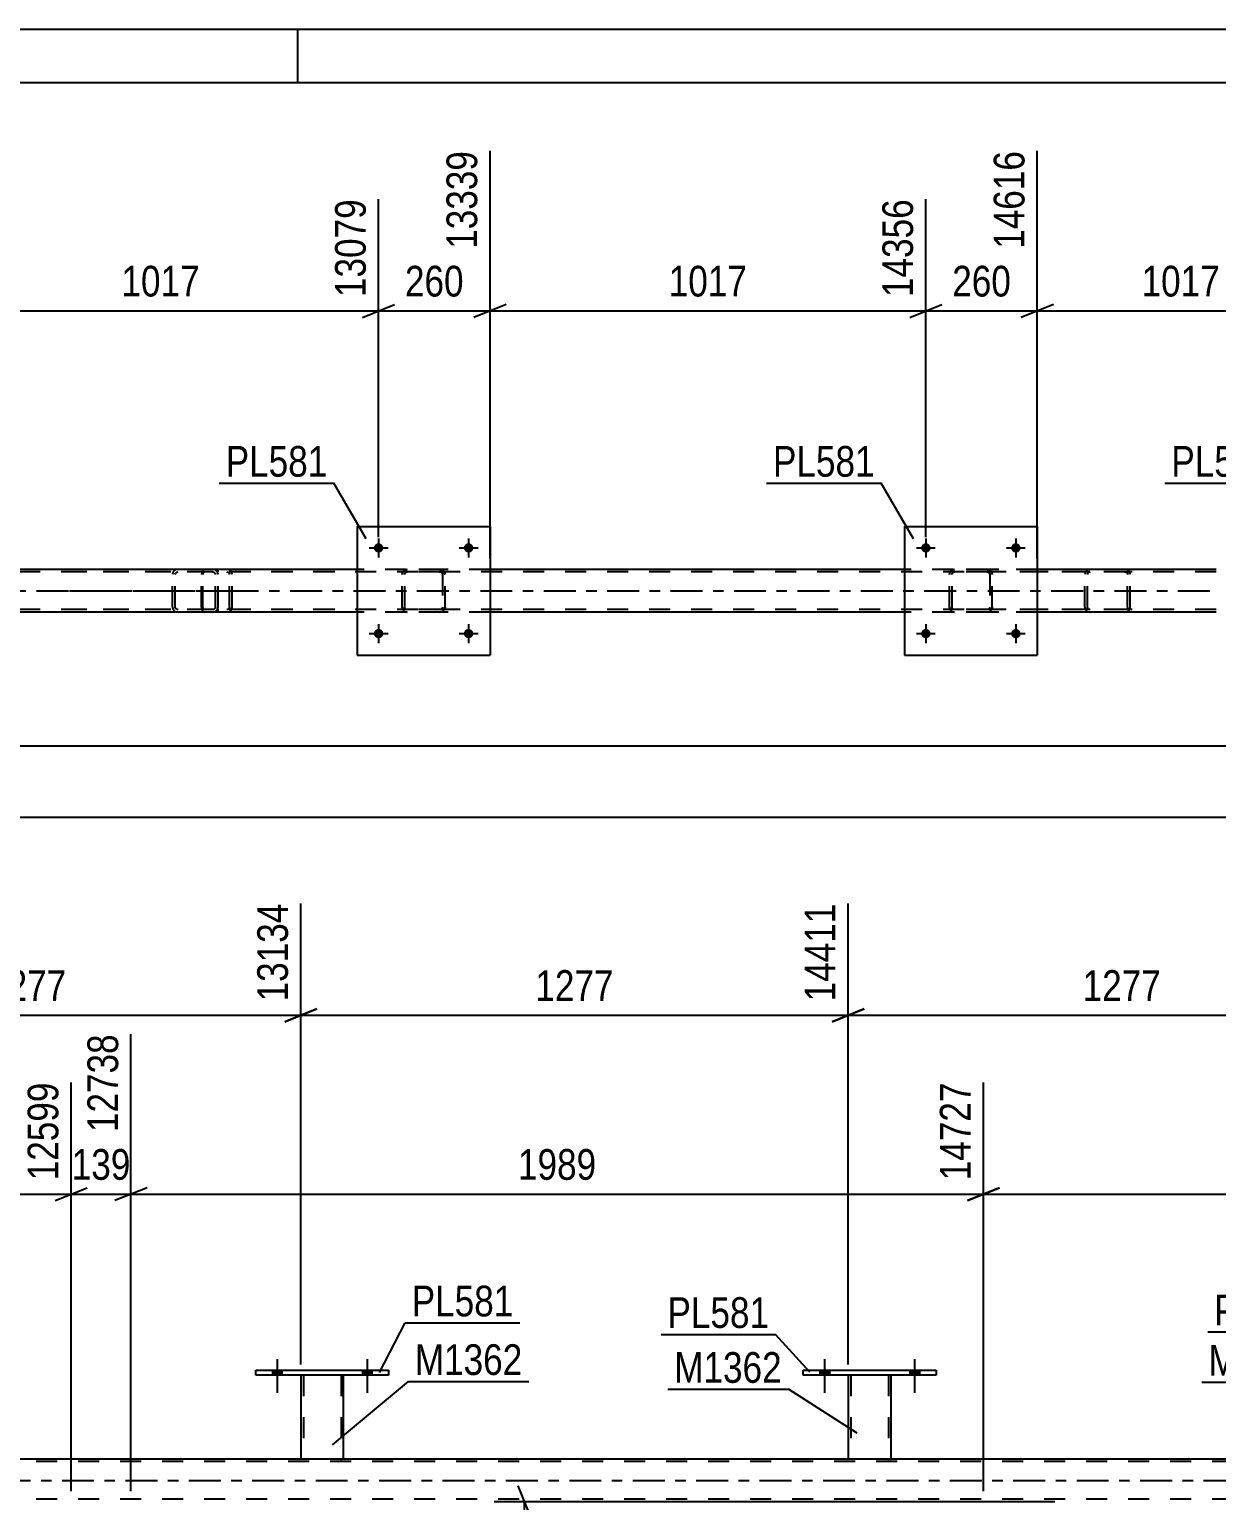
# Model space of a CAD drawing. Header units: millimetres. Extents: x 0 to 841, y 0 to 594.
# Drawn here: x 606 to 716.8, y 456.7 to 594 of the extents above; entities that cross this region are included whole.
import ezdxf

# ---------------------------------------------------------------- set-up
doc = ezdxf.new("R2010")
doc.units = ezdxf.units.MM
doc.linetypes.add('DXK_LINE_DOT2', pattern=[3.9198, 1.9599, -1.9599])
doc.linetypes.add('DXK_LINE_DOT3', pattern=[5.9187, 2.979, -0.9799, 0.9799, -0.9799])
doc.styles.add('Arial Narrow', font='ARIALN.TTF', dxfattribs={"height": 0.2})

# ---------------------------------------------------------------- blocks, each defined once
blk = doc.blocks.new('Unknown-318894806-1133')
at = {"color": 5, "linetype": 'Continuous'}
for p, q in [((841, 594), (0, 594)), ((631, 589), (631, 594)), ((836, 589), (5, 589))]:
    blk.add_line(p, q, dxfattribs=at)
blk = doc.blocks.new('Part-318894806-4813 - 4784')
at = {"color": 7, "linetype": 'DXK_LINE_DOT2'}
for p, q in [((708.19, 543.6), (693.2, 543.6)), ((708.19, 543.36), (693.2, 543.36)), ((704.48, 543.29), (704.44, 543.12)), ((704.44, 540.08), (704.44, 543.12)), ((704.48, 543.3), (704.48, 543.29)), ((704.7, 543.12), (704.72, 543.21)), ((704.7, 540.08), (704.7, 543.12)), ((704.72, 543.21), (704.77, 543.29)), ((704.95, 543.6), (704.76, 543.56)), ((704.77, 543.29), (704.86, 543.34)), ((704.86, 543.34), (704.95, 543.36)), ((708.39, 543.56), (708.19, 543.6)), ((708.19, 543.36), (708.29, 543.34)), ((708.29, 543.34), (708.37, 543.29)), ((708.37, 543.29), (708.43, 543.21)), ((708.43, 543.21), (708.45, 543.12)), ((708.45, 540.08), (708.45, 543.12)), ((708.66, 543.29), (708.66, 543.3)), ((708.7, 543.12), (708.66, 543.29)), ((708.7, 540.08), (708.7, 543.12)), ((708.19, 539.84), (693.2, 539.84)), ((704.44, 540.08), (704.48, 539.9)), ((704.72, 539.99), (704.7, 540.08)), ((704.77, 539.91), (704.72, 539.99)), ((704.86, 539.86), (704.77, 539.91)), ((704.95, 539.84), (704.86, 539.86)), ((708.29, 539.86), (708.19, 539.84)), ((708.37, 539.91), (708.29, 539.86)), ((708.43, 539.99), (708.37, 539.91)), ((708.45, 540.08), (708.43, 539.99)), ((708.66, 539.9), (708.7, 540.08)), ((708.19, 539.6), (693.2, 539.6)), ((704.76, 539.64), (704.95, 539.6)), ((708.19, 539.6), (708.39, 539.64))]:
    blk.add_line(p, q, dxfattribs=at)
for centre, start, end in [((704.94, 543.1), 110.7583, 155.68), ((708.21, 543.1), 24.32, 69.2417), ((704.94, 540.1), 204.32, 249.2417), ((708.21, 540.1), 290.7583, 335.68)]:
    blk.add_arc(centre, 0.496, start, end, dxfattribs=at)
blk = doc.blocks.new('Part-318894806-4793 - 4784')
at = {"color": 7, "linetype": 'DXK_LINE_DOT2'}
for p, q in [((622.04, 543.3), (622.02, 543.12)), ((622.02, 540.08), (622.02, 543.12)), ((622.1, 543.46), (622.04, 543.3)), ((622.19, 543.56), (622.1, 543.46)), ((622.15, 543.12), (622.16, 543.21)), ((622.15, 540.08), (622.15, 543.12)), ((622.16, 543.21), (622.19, 543.29)), ((622.29, 543.6), (622.19, 543.56)), ((622.19, 543.29), (622.24, 543.34)), ((622.24, 543.34), (622.29, 543.36)), ((634.45, 543.6), (622.29, 543.6)), ((634.45, 543.36), (622.29, 543.36)), ((623.57, 543.36), (623.57, 543.6)), ((624.57, 543.56), (624.38, 543.6)), ((624.38, 543.36), (624.48, 543.34)), ((624.48, 543.34), (624.56, 543.29)), ((624.56, 543.29), (624.61, 543.21)), ((624.61, 543.21), (624.63, 543.12)), ((624.63, 540.08), (624.63, 543.12)), ((624.85, 543.29), (624.85, 543.3)), ((624.88, 543.12), (624.85, 543.29)), ((624.88, 540.08), (624.88, 543.12)), ((622.02, 540.08), (622.04, 539.9)), ((622.04, 539.9), (622.1, 539.74)), ((622.1, 539.74), (622.19, 539.64)), ((622.16, 539.99), (622.15, 540.08)), ((622.19, 539.91), (622.16, 539.99)), ((622.24, 539.86), (622.19, 539.91)), ((622.29, 539.84), (622.24, 539.86)), ((634.45, 539.84), (622.29, 539.84)), ((623.57, 539.6), (623.57, 539.84)), ((624.48, 539.86), (624.38, 539.84)), ((624.56, 539.91), (624.48, 539.86)), ((624.61, 539.99), (624.56, 539.91)), ((624.63, 540.08), (624.61, 539.99)), ((624.85, 539.9), (624.88, 540.08)), ((622.19, 539.64), (622.29, 539.6)), ((634.45, 539.6), (622.29, 539.6)), ((624.38, 539.6), (624.57, 539.64))]:
    blk.add_line(p, q, dxfattribs=at)
for centre, start, end in [((624.4, 543.11), 23.8494, 68.8059), ((624.4, 540.1), 291.1941, 336.1505)]:
    blk.add_arc(centre, 0.492, start, end, dxfattribs=at)
blk = doc.blocks.new('Part-318894806-4806 - 4784')
at = {"color": 7, "linetype": 'DXK_LINE_DOT2'}
for p, q in [((623.06, 543.6), (608.07, 543.6)), ((623.06, 543.36), (608.07, 543.36)), ((619.35, 543.29), (619.31, 543.12)), ((619.31, 540.08), (619.31, 543.12)), ((619.35, 543.3), (619.35, 543.29)), ((619.56, 543.12), (619.58, 543.21)), ((619.56, 540.08), (619.56, 543.12)), ((619.58, 543.21), (619.64, 543.29)), ((619.82, 543.6), (619.62, 543.56)), ((619.64, 543.29), (619.72, 543.34)), ((619.72, 543.34), (619.82, 543.36)), ((623.25, 543.56), (623.06, 543.6)), ((623.06, 543.36), (623.15, 543.34)), ((623.15, 543.34), (623.24, 543.29)), ((623.24, 543.29), (623.29, 543.21)), ((623.29, 543.21), (623.31, 543.12)), ((623.31, 540.08), (623.31, 543.12)), ((623.53, 543.29), (623.53, 543.3)), ((623.57, 543.12), (623.53, 543.29)), ((623.57, 540.08), (623.57, 543.12)), ((623.06, 539.84), (608.07, 539.84)), ((619.31, 540.08), (619.35, 539.9)), ((619.58, 539.99), (619.56, 540.08)), ((619.64, 539.91), (619.58, 539.99)), ((619.72, 539.86), (619.64, 539.91)), ((619.82, 539.84), (619.72, 539.86)), ((623.15, 539.86), (623.06, 539.84)), ((623.24, 539.91), (623.15, 539.86)), ((623.29, 539.99), (623.24, 539.91)), ((623.31, 540.08), (623.29, 539.99)), ((623.53, 539.9), (623.57, 540.08)), ((623.06, 539.6), (608.07, 539.6)), ((619.62, 539.64), (619.82, 539.6)), ((623.06, 539.6), (623.25, 539.64))]:
    blk.add_line(p, q, dxfattribs=at)
at = {"color": 7, "linetype": 'DXK_LINE_DOT3'}
blk.add_line((609.68, 541.6), (624.86, 541.6), dxfattribs=at)
at = {"color": 7, "linetype": 'DXK_LINE_DOT2'}
for centre, start, end in [((619.8, 543.1), 110.7583, 155.68), ((623.07, 543.1), 24.32, 69.2417), ((619.8, 540.1), 204.32, 249.2417), ((623.07, 540.1), 290.7583, 335.68)]:
    blk.add_arc(centre, 0.496, start, end, dxfattribs=at)
blk = doc.blocks.new('Part-318894806-4875 - 4784')
at = {"color": 7, "linetype": 'DXK_LINE_DOT2'}
for p, q in [((691.82, 543.12), (691.86, 543.3)), ((691.86, 543.3), (691.82, 543.12)), ((691.82, 540.08), (691.82, 543.12)), ((692.06, 543.12), (692.08, 543.21)), ((692.06, 540.08), (692.06, 543.12)), ((692.08, 543.21), (692.13, 543.29)), ((692.12, 543.56), (692.3, 543.6)), ((692.3, 543.6), (692.12, 543.56)), ((692.13, 543.29), (692.21, 543.34)), ((692.21, 543.34), (692.3, 543.36)), ((695.34, 543.6), (692.3, 543.6)), ((695.34, 543.36), (692.3, 543.36)), ((695.34, 543.6), (695.52, 543.56)), ((695.52, 543.56), (695.34, 543.6)), ((695.34, 543.36), (695.43, 543.34)), ((695.43, 543.34), (695.51, 543.29)), ((695.51, 543.29), (695.56, 543.21)), ((695.56, 543.21), (695.58, 543.12)), ((695.58, 543.12), (695.58, 540.08)), ((695.78, 543.3), (695.82, 543.12)), ((695.82, 543.12), (695.78, 543.3)), ((695.82, 540.08), (695.82, 543.12)), ((691.86, 539.9), (691.82, 540.08)), ((691.82, 540.08), (691.86, 539.9)), ((692.08, 539.99), (692.06, 540.08)), ((692.13, 539.91), (692.08, 539.99)), ((692.21, 539.86), (692.13, 539.91)), ((692.3, 539.84), (692.21, 539.86)), ((695.34, 539.84), (692.3, 539.84)), ((695.43, 539.86), (695.34, 539.84)), ((695.51, 539.91), (695.43, 539.86)), ((695.56, 539.99), (695.51, 539.91)), ((695.58, 540.08), (695.56, 539.99)), ((695.82, 540.08), (695.78, 539.9)), ((695.78, 539.9), (695.82, 540.08)), ((692.3, 539.6), (692.12, 539.64)), ((692.12, 539.64), (692.3, 539.6)), ((695.34, 539.6), (692.3, 539.6)), ((695.52, 539.64), (695.34, 539.6)), ((695.34, 539.6), (695.52, 539.64))]:
    blk.add_line(p, q, dxfattribs=at)
at = {"color": 7, "linetype": 'DXK_LINE_DOT3'}
blk.add_line((693.82, 541.6), (693.82, 541.6), dxfattribs=at)
at = {"color": 7, "linetype": 'DXK_LINE_DOT2'}
for centre, start, end in [((692.3, 543.12), 112.5, 157.5), ((692.3, 543.12), 112.5, 157.5), ((695.34, 543.12), 22.5, 67.5), ((695.34, 543.12), 22.5, 67.5), ((692.3, 540.08), 202.5, 247.5), ((692.3, 540.08), 202.5, 247.5), ((695.34, 540.08), 292.5, 337.5), ((695.34, 540.08), 292.5, 337.5)]:
    blk.add_arc(centre, 0.48, start, end, dxfattribs=at)
blk = doc.blocks.new('Part-318894806-4874 - 4784')
at = {"color": 2, "linetype": 'Continuous'}
for p, q in [((636.54, 547.6), (636.54, 535.6)), ((636.54, 547.6), (648.94, 547.6)), ((648.94, 547.6), (648.94, 535.6)), ((636.54, 535.6), (648.94, 535.6))]:
    blk.add_line(p, q, dxfattribs=at)
blk = doc.blocks.new('Part-318894806-4869 - 4784')
at = {"color": 7, "linetype": 'DXK_LINE_DOT2'}
for p, q in [((640.74, 543.12), (640.78, 543.3)), ((640.78, 543.3), (640.74, 543.12)), ((640.74, 540.08), (640.74, 543.12)), ((640.98, 543.12), (641, 543.21)), ((640.98, 540.08), (640.98, 543.12)), ((641, 543.21), (641.05, 543.29)), ((641.04, 543.56), (641.22, 543.6)), ((641.22, 543.6), (641.04, 543.56)), ((641.05, 543.29), (641.13, 543.34)), ((641.13, 543.34), (641.22, 543.36)), ((644.26, 543.6), (641.22, 543.6)), ((644.26, 543.36), (641.22, 543.36)), ((644.26, 543.6), (644.44, 543.56)), ((644.44, 543.56), (644.26, 543.6)), ((644.26, 543.36), (644.35, 543.34)), ((644.35, 543.34), (644.43, 543.29)), ((644.43, 543.29), (644.48, 543.21)), ((644.48, 543.21), (644.5, 543.12)), ((644.5, 543.12), (644.5, 540.08)), ((644.7, 543.3), (644.74, 543.12)), ((644.74, 543.12), (644.7, 543.3)), ((644.74, 540.08), (644.74, 543.12)), ((640.78, 539.9), (640.74, 540.08)), ((640.74, 540.08), (640.78, 539.9)), ((641, 539.99), (640.98, 540.08)), ((641.05, 539.91), (641, 539.99)), ((641.13, 539.86), (641.05, 539.91)), ((641.22, 539.84), (641.13, 539.86)), ((644.26, 539.84), (641.22, 539.84)), ((644.35, 539.86), (644.26, 539.84)), ((644.43, 539.91), (644.35, 539.86)), ((644.48, 539.99), (644.43, 539.91)), ((644.5, 540.08), (644.48, 539.99)), ((644.74, 540.08), (644.7, 539.9)), ((644.7, 539.9), (644.74, 540.08)), ((641.22, 539.6), (641.04, 539.64)), ((641.04, 539.64), (641.22, 539.6)), ((644.26, 539.6), (641.22, 539.6)), ((644.44, 539.64), (644.26, 539.6)), ((644.26, 539.6), (644.44, 539.64))]:
    blk.add_line(p, q, dxfattribs=at)
at = {"color": 7, "linetype": 'DXK_LINE_DOT3'}
blk.add_line((642.74, 541.6), (642.74, 541.6), dxfattribs=at)
at = {"color": 7, "linetype": 'DXK_LINE_DOT2'}
for centre, start, end in [((641.22, 543.12), 112.5, 157.5), ((641.22, 543.12), 112.5, 157.5), ((644.26, 543.12), 22.5, 67.5), ((644.26, 543.12), 22.5, 67.5), ((641.22, 540.08), 202.5, 247.5), ((641.22, 540.08), 202.5, 247.5), ((644.26, 540.08), 292.5, 337.5), ((644.26, 540.08), 292.5, 337.5)]:
    blk.add_arc(centre, 0.48, start, end, dxfattribs=at)
blk = doc.blocks.new('Part-318894806-4880 - 4784')
at = {"color": 2, "linetype": 'Continuous'}
for p, q in [((687.62, 547.6), (687.62, 535.6)), ((687.62, 547.6), (700.02, 547.6)), ((700.02, 547.6), (700.02, 535.6)), ((687.62, 535.6), (700.02, 535.6))]:
    blk.add_line(p, q, dxfattribs=at)
blk = doc.blocks.new('Bolt-318894806-4923 - 4784')
at = {"linetype": 'Continuous'}
for points in [[(638.98, 537.6, -1), (638.1, 537.6, -1)], [(647.38, 537.6, -1), (646.5, 537.6, -1)]]:
    blk.add_hatch(color=1, dxfattribs=at).paths.add_polyline_path(points)
at = {"color": 1, "linetype": 'Continuous'}
for p, q in [((638.54, 538.48), (638.54, 536.72)), ((646.94, 538.48), (646.94, 536.72)), ((637.66, 537.6), (639.42, 537.6)), ((646.06, 537.6), (647.82, 537.6))]:
    blk.add_line(p, q, dxfattribs=at)
blk = doc.blocks.new('Bolt-318894806-4924 - 4784')
at = {"linetype": 'Continuous'}
for points in [[(638.98, 545.6, -1), (638.1, 545.6, -1)], [(647.38, 545.6, -1), (646.5, 545.6, -1)]]:
    blk.add_hatch(color=1, dxfattribs=at).paths.add_polyline_path(points)
at = {"color": 1, "linetype": 'Continuous'}
for p, q in [((637.66, 545.6), (639.42, 545.6)), ((638.54, 546.48), (638.54, 544.72)), ((646.06, 545.6), (647.82, 545.6)), ((646.94, 546.48), (646.94, 544.72))]:
    blk.add_line(p, q, dxfattribs=at)
blk = doc.blocks.new('Bolt-318894806-4925 - 4784')
at = {"linetype": 'Continuous'}
for points in [[(690.06, 537.6, -1), (689.18, 537.6, -1)], [(698.46, 537.6, -1), (697.58, 537.6, -1)]]:
    blk.add_hatch(color=1, dxfattribs=at).paths.add_polyline_path(points)
at = {"color": 1, "linetype": 'Continuous'}
for p, q in [((689.62, 538.48), (689.62, 536.72)), ((698.02, 538.48), (698.02, 536.72)), ((688.74, 537.6), (690.5, 537.6)), ((697.14, 537.6), (698.9, 537.6))]:
    blk.add_line(p, q, dxfattribs=at)
blk = doc.blocks.new('Bolt-318894806-4926 - 4784')
at = {"linetype": 'Continuous'}
for points in [[(690.06, 545.6, -1), (689.18, 545.6, -1)], [(698.46, 545.6, -1), (697.58, 545.6, -1)]]:
    blk.add_hatch(color=1, dxfattribs=at).paths.add_polyline_path(points)
at = {"color": 1, "linetype": 'Continuous'}
for p, q in [((688.74, 545.6), (690.5, 545.6)), ((689.62, 546.48), (689.62, 544.72)), ((697.14, 545.6), (698.9, 545.6)), ((698.02, 546.48), (698.02, 544.72))]:
    blk.add_line(p, q, dxfattribs=at)
blk = doc.blocks.new('Part-318894806-4962 - 4784')
at = {"color": 7, "linetype": 'DXK_LINE_DOT2'}
for p, q in [((716.7, 543.36), (115.36, 543.36)), ((648.94, 543.6), (636.54, 543.6)), ((700.02, 543.6), (687.62, 543.6)), ((716.7, 539.84), (115.36, 539.84)), ((648.94, 539.6), (636.54, 539.6)), ((700.02, 539.6), (687.62, 539.6))]:
    blk.add_line(p, q, dxfattribs=at)
at = {"color": 2, "linetype": 'Continuous'}
for p, q in [((636.54, 543.6), (597.86, 543.6)), ((687.62, 543.6), (648.94, 543.6)), ((716.7, 543.6), (700.02, 543.6)), ((636.54, 539.6), (597.86, 539.6)), ((687.62, 539.6), (648.94, 539.6)), ((716.7, 539.6), (700.02, 539.6))]:
    blk.add_line(p, q, dxfattribs=at)
at = {"color": 7, "linetype": 'DXK_LINE_DOT3'}
blk.add_line((115.36, 541.6), (716.7, 541.6), dxfattribs=at)
blk = doc.blocks.new('Part-318894806-3248 - 3231')
at = {"color": 7, "linetype": 'DXK_LINE_DOT2'}
for p, q in [((635.28, 468.39), (631.28, 468.39)), ((631.28, 468.39), (631.28, 468.38)), ((631.28, 468.39), (631.28, 468.38)), ((631.52, 468.39), (631.52, 460.55)), ((635.04, 468.39), (635.04, 460.55)), ((635.28, 468.38), (635.28, 468.39)), ((635.28, 468.39), (635.28, 468.38)), ((631.28, 460.55), (631.28, 460.55)), ((631.28, 460.55), (631.29, 460.55)), ((631.29, 460.55), (631.28, 460.55)), ((634.99, 460.55), (635.03, 460.55)), ((634.99, 460.55), (635.03, 460.55)), ((635.03, 460.55), (635.04, 460.55)), ((635.03, 460.55), (635.04, 460.55)), ((635.28, 460.55), (635.25, 460.55)), ((635.28, 460.55), (635.28, 460.55)), ((635.28, 460.55), (635.28, 460.55)), ((635.28, 460.55), (635.28, 460.55))]:
    blk.add_line(p, q, dxfattribs=at)
at = {"color": 2, "linetype": 'Continuous'}
for p, q in [((631.28, 468.38), (631.28, 460.55)), ((635.28, 460.55), (635.28, 468.38)), ((635.28, 460.55), (631.29, 460.55))]:
    blk.add_line(p, q, dxfattribs=at)
blk = doc.blocks.new('Bolt-318894806-3414 - 3231')
at = {"linetype": 'Continuous'}
for points in [[(679.73, 468.38), (680.61, 468.38), (680.61, 468.86), (679.73, 468.86)], [(688.13, 468.38), (689.01, 468.38), (689.01, 468.86), (688.13, 468.86)]]:
    blk.add_hatch(color=1, dxfattribs=at).paths.add_polyline_path(points)
at = {"color": 1, "linetype": 'Continuous'}
for p, q in [((680.17, 469.86), (680.17, 466.74)), ((688.57, 469.86), (688.57, 466.74)), ((679.73, 468.86), (679.73, 468.38)), ((680.61, 468.86), (680.61, 468.38)), ((688.13, 468.86), (688.13, 468.38)), ((689.01, 468.86), (689.01, 468.38))]:
    blk.add_line(p, q, dxfattribs=at)
blk = doc.blocks.new('Bolt-318894806-3299 - 3231')
at = {"linetype": 'Continuous'}
for points in [[(628.64, 468.38), (629.52, 468.38), (629.52, 468.86), (628.64, 468.86)], [(637.04, 468.38), (637.92, 468.38), (637.92, 468.86), (637.04, 468.86)]]:
    blk.add_hatch(color=1, dxfattribs=at).paths.add_polyline_path(points)
at = {"color": 1, "linetype": 'Continuous'}
for p, q in [((629.08, 469.86), (629.08, 466.74)), ((637.48, 469.86), (637.48, 466.74)), ((628.64, 468.86), (628.64, 468.38)), ((629.52, 468.86), (629.52, 468.38)), ((637.04, 468.86), (637.04, 468.38)), ((637.92, 468.86), (637.92, 468.38))]:
    blk.add_line(p, q, dxfattribs=at)
blk = doc.blocks.new('Part-318894806-3363 - 3231')
at = {"color": 7, "linetype": 'DXK_LINE_DOT2'}
for p, q in [((686.37, 468.39), (682.37, 468.39)), ((682.37, 468.39), (682.37, 468.38)), ((682.37, 468.39), (682.37, 468.38)), ((682.61, 468.39), (682.61, 460.55)), ((686.13, 468.39), (686.13, 460.55)), ((686.37, 468.38), (686.37, 468.39)), ((686.37, 468.39), (686.37, 468.38)), ((682.37, 460.55), (682.37, 460.55)), ((682.37, 460.55), (682.37, 460.55)), ((682.37, 460.55), (682.37, 460.55)), ((686.07, 460.55), (686.11, 460.55)), ((686.07, 460.55), (686.11, 460.55)), ((686.11, 460.55), (686.13, 460.55)), ((686.11, 460.55), (686.13, 460.55)), ((686.37, 460.55), (686.33, 460.55)), ((686.36, 460.55), (686.37, 460.55)), ((686.37, 460.55), (686.37, 460.55)), ((686.37, 460.55), (686.37, 460.55))]:
    blk.add_line(p, q, dxfattribs=at)
at = {"color": 2, "linetype": 'Continuous'}
for p, q in [((682.37, 468.38), (682.37, 460.55)), ((686.37, 460.55), (686.37, 468.38)), ((686.36, 460.55), (682.37, 460.55))]:
    blk.add_line(p, q, dxfattribs=at)
blk = doc.blocks.new('Bolt-318894806-3300 - 3231')
at = {"linetype": 'Continuous'}
for points in [[(628.64, 468.38), (629.52, 468.38), (629.52, 468.86), (628.64, 468.86)], [(637.04, 468.38), (637.92, 468.38), (637.92, 468.86), (637.04, 468.86)]]:
    blk.add_hatch(color=1, dxfattribs=at).paths.add_polyline_path(points)
at = {"color": 1, "linetype": 'Continuous'}
for p, q in [((629.08, 469.86), (629.08, 466.74)), ((637.48, 469.86), (637.48, 466.74)), ((628.64, 468.86), (628.64, 468.38)), ((629.52, 468.86), (629.52, 468.38)), ((637.04, 468.86), (637.04, 468.38)), ((637.92, 468.86), (637.92, 468.38))]:
    blk.add_line(p, q, dxfattribs=at)
blk = doc.blocks.new('Bolt-318894806-3383 - 3231')
at = {"linetype": 'Continuous'}
for points in [[(679.73, 468.38), (680.61, 468.38), (680.61, 468.86), (679.73, 468.86)], [(688.13, 468.38), (689.01, 468.38), (689.01, 468.86), (688.13, 468.86)]]:
    blk.add_hatch(color=1, dxfattribs=at).paths.add_polyline_path(points)
at = {"color": 1, "linetype": 'Continuous'}
for p, q in [((680.17, 469.86), (680.17, 466.74)), ((688.57, 469.86), (688.57, 466.74)), ((679.73, 468.86), (679.73, 468.38)), ((680.61, 468.86), (680.61, 468.38)), ((688.13, 468.86), (688.13, 468.38)), ((689.01, 468.86), (689.01, 468.38))]:
    blk.add_line(p, q, dxfattribs=at)
blk = doc.blocks.new('Part-318894806-3408 - 3231')
at = {"color": 2, "linetype": 'Continuous'}
for p, q in [((678.17, 468.86), (690.57, 468.86)), ((678.17, 468.38), (678.17, 468.86)), ((690.57, 468.38), (678.17, 468.38)), ((690.57, 468.86), (690.57, 468.38))]:
    blk.add_line(p, q, dxfattribs=at)
blk = doc.blocks.new('Part-318894806-3452 - 3231')
at = {"color": 2, "linetype": 'Continuous'}
for p, q in [((627.08, 468.86), (639.48, 468.86)), ((627.08, 468.38), (627.08, 468.86)), ((639.48, 468.38), (627.08, 468.38)), ((639.48, 468.86), (639.48, 468.38))]:
    blk.add_line(p, q, dxfattribs=at)
blk = doc.blocks.new('Part-318894806-3655 - 3231')
at = {"color": 7, "linetype": 'DXK_LINE_DOT2'}
for p, q in [((749.65, 460.31), (105.91, 460.31)), ((635.29, 460.55), (631.28, 460.55)), ((686.37, 460.55), (682.37, 460.55)), ((749.65, 456.79), (105.91, 456.79))]:
    blk.add_line(p, q, dxfattribs=at)
at = {"color": 2, "linetype": 'Continuous'}
for p, q in [((631.28, 460.55), (584.2, 460.55)), ((682.37, 460.55), (635.29, 460.55)), ((733.45, 460.55), (686.37, 460.55))]:
    blk.add_line(p, q, dxfattribs=at)
at = {"color": 7, "linetype": 'DXK_LINE_DOT3'}
blk.add_line((105.91, 458.55), (749.65, 458.55), dxfattribs=at)
blk = doc.blocks.new('StraightDimension-318894806-5026 - 4784')
at = {"color": 7, "linetype": 'Continuous'}
blk.add_line((115.36, 527.13), (753.82, 527.13), dxfattribs=at)
blk = doc.blocks.new('StraightDimension-318894806-5474 - 4784')
at = {"color": 7, "linetype": 'Continuous'}
for p, q in [((597.86, 544.6), (597.86, 582.66)), ((638.54, 546.6), (638.54, 578.16)), ((599.36, 568.32), (596.36, 567.12)), ((597.86, 567.72), (638.54, 567.72)), ((637.04, 567.12), (640.04, 568.32))]:
    blk.add_line(p, q, dxfattribs=at)
at = {"color": 0}
blk.add_wipeout([(622.46, 568.47), (622.46, 572.67), (613.94, 572.67), (613.94, 568.47)], dxfattribs=at)
at = {"color": 3, "style": 'Arial Narrow'}
blk.add_text('1017', height=2.863, dxfattribs=at).set_placement((614.54, 569.07))
at = {"color": 0, "linetype": 'Continuous'}
blk.add_wipeout([(637.94, 578.76), (633.74, 578.76), (633.74, 568.42), (637.94, 568.42)], dxfattribs=at)
at = {"color": 3, "linetype": 'Continuous', "style": 'Arial Narrow'}
blk.add_text('13079', height=2.863, rotation=90.0002, dxfattribs=at).set_placement((637.34, 569.02))
blk = doc.blocks.new('StraightDimension-318894806-5494 - 4784')
at = {"color": 7, "linetype": 'Continuous'}
for p, q in [((648.94, 544.6), (648.94, 582.66)), ((638.54, 546.6), (638.54, 578.16)), ((637.04, 567.12), (640.04, 568.32)), ((638.54, 567.72), (648.94, 567.72)), ((650.44, 568.32), (647.44, 567.12))]:
    blk.add_line(p, q, dxfattribs=at)
at = {"color": 0}
blk.add_wipeout([(647.08, 568.47), (647.08, 572.67), (640.4, 572.67), (640.4, 568.47)], dxfattribs=at)
at = {"color": 3, "style": 'Arial Narrow'}
blk.add_text('260', height=2.863, dxfattribs=at).set_placement((641, 569.07))
at = {"color": 0, "linetype": 'Continuous'}
blk.add_wipeout([(648.34, 583.26), (644.14, 583.26), (644.14, 572.92), (648.34, 572.92)], dxfattribs=at)
at = {"color": 3, "linetype": 'Continuous', "style": 'Arial Narrow'}
blk.add_text('13339', height=2.863, rotation=90.0002, dxfattribs=at).set_placement((647.74, 573.52))
blk = doc.blocks.new('StraightDimension-318894806-5514 - 4784')
at = {"color": 7, "linetype": 'Continuous'}
for p, q in [((648.94, 544.6), (648.94, 582.66)), ((689.62, 546.6), (689.62, 578.16)), ((650.44, 568.32), (647.44, 567.12)), ((648.94, 567.72), (689.62, 567.72)), ((688.12, 567.12), (691.12, 568.32))]:
    blk.add_line(p, q, dxfattribs=at)
at = {"color": 0}
blk.add_wipeout([(673.54, 568.47), (673.54, 572.67), (665.02, 572.67), (665.02, 568.47)], dxfattribs=at)
at = {"color": 3, "style": 'Arial Narrow'}
blk.add_text('1017', height=2.863, dxfattribs=at).set_placement((665.62, 569.07))
at = {"color": 0, "linetype": 'Continuous'}
blk.add_wipeout([(689.02, 578.76), (684.82, 578.76), (684.82, 568.42), (689.02, 568.42)], dxfattribs=at)
at = {"color": 3, "linetype": 'Continuous', "style": 'Arial Narrow'}
blk.add_text('14356', height=2.863, rotation=90.0002, dxfattribs=at).set_placement((688.42, 569.02))
blk = doc.blocks.new('StraightDimension-318894806-5534 - 4784')
at = {"color": 7, "linetype": 'Continuous'}
for p, q in [((700.02, 544.6), (700.02, 582.66)), ((689.62, 546.6), (689.62, 578.16)), ((688.12, 567.12), (691.12, 568.32)), ((689.62, 567.72), (700.02, 567.72)), ((701.52, 568.32), (698.52, 567.12))]:
    blk.add_line(p, q, dxfattribs=at)
at = {"color": 0}
blk.add_wipeout([(698.16, 568.47), (698.16, 572.67), (691.48, 572.67), (691.48, 568.47)], dxfattribs=at)
at = {"color": 3, "style": 'Arial Narrow'}
blk.add_text('260', height=2.863, dxfattribs=at).set_placement((692.08, 569.07))
at = {"color": 0, "linetype": 'Continuous'}
blk.add_wipeout([(699.42, 583.26), (695.22, 583.26), (695.22, 572.92), (699.42, 572.92)], dxfattribs=at)
at = {"color": 3, "linetype": 'Continuous', "style": 'Arial Narrow'}
blk.add_text('14616', height=2.863, rotation=90.0002, dxfattribs=at).set_placement((698.82, 573.52))
blk = doc.blocks.new('StraightDimension-318894806-5554 - 4784')
at = {"color": 7, "linetype": 'Continuous'}
for p, q in [((700.02, 544.6), (700.02, 582.66)), ((726.8, 546.6), (726.8, 578.16)), ((701.52, 568.32), (698.52, 567.12)), ((700.02, 567.72), (726.8, 567.72)), ((725.3, 567.12), (728.3, 568.32))]:
    blk.add_line(p, q, dxfattribs=at)
at = {"color": 0}
blk.add_wipeout([(717.67, 568.47), (717.67, 572.67), (709.15, 572.67), (709.15, 568.47)], dxfattribs=at)
at = {"color": 3, "style": 'Arial Narrow'}
blk.add_text('1017', height=2.863, dxfattribs=at).set_placement((709.75, 569.07))
at = {"color": 0, "linetype": 'Continuous'}
blk.add_wipeout([(726.2, 578.76), (722, 578.76), (722, 568.42), (726.2, 568.42)], dxfattribs=at)
at = {"color": 3, "linetype": 'Continuous', "style": 'Arial Narrow'}
blk.add_text('15633', height=2.863, rotation=90.0002, dxfattribs=at).set_placement((725.6, 569.02))
blk = doc.blocks.new('StraightDimension-318894806-5602 - 4784')
at = {"color": 7, "linetype": 'Continuous'}
blk.add_line((114.72, 520.48), (754.46, 520.48), dxfattribs=at)
blk = doc.blocks.new('StraightDimension-318894806-4605 - 3231')
at = {"color": 7, "linetype": 'Continuous'}
for p, q in [((615.43, 457.55), (615.43, 500.21)), ((609.85, 457.55), (609.85, 495.71)), ((608.35, 484.67), (611.35, 485.87)), ((609.85, 485.27), (615.43, 485.27)), ((616.93, 485.87), (613.93, 484.67))]:
    blk.add_line(p, q, dxfattribs=at)
at = {"color": 0}
blk.add_wipeout([(615.98, 486.02), (615.98, 490.22), (609.3, 490.22), (609.3, 486.02)], dxfattribs=at)
at = {"color": 3, "style": 'Arial Narrow'}
blk.add_text('139', height=2.863, dxfattribs=at).set_placement((609.9, 486.62))
at = {"color": 0, "linetype": 'Continuous'}
blk.add_wipeout([(614.83, 500.81), (610.63, 500.81), (610.63, 490.47), (614.83, 490.47)], dxfattribs=at)
at = {"color": 3, "linetype": 'Continuous', "style": 'Arial Narrow'}
blk.add_text('12738', height=2.863, rotation=90.0002, dxfattribs=at).set_placement((614.23, 491.07))
blk = doc.blocks.new('StraightDimension-318894806-4624 - 3231')
at = {"color": 7, "linetype": 'Continuous'}
for p, q in [((615.43, 457.55), (615.43, 500.21)), ((694.99, 457.55), (694.99, 495.71)), ((616.93, 485.87), (613.93, 484.67)), ((615.43, 485.27), (694.99, 485.27)), ((693.49, 484.67), (696.49, 485.87))]:
    blk.add_line(p, q, dxfattribs=at)
at = {"color": 0}
blk.add_wipeout([(659.47, 486.02), (659.47, 490.22), (650.95, 490.22), (650.95, 486.02)], dxfattribs=at)
at = {"color": 3, "style": 'Arial Narrow'}
blk.add_text('1989', height=2.863, dxfattribs=at).set_placement((651.55, 486.62))
at = {"color": 0, "linetype": 'Continuous'}
blk.add_wipeout([(694.39, 496.31), (690.19, 496.31), (690.19, 485.97), (694.39, 485.97)], dxfattribs=at)
at = {"color": 3, "linetype": 'Continuous', "style": 'Arial Narrow'}
blk.add_text('14727', height=2.863, rotation=90.0002, dxfattribs=at).set_placement((693.79, 486.57))
blk = doc.blocks.new('StraightDimension-318894806-3860 - 3231')
at = {"color": 7, "linetype": 'Continuous'}
for p, q in [((682.37, 469.39), (682.37, 512.41)), ((733.45, 469.38), (733.45, 512.41)), ((683.87, 502.57), (680.87, 501.37)), ((682.37, 501.97), (733.45, 501.97)), ((731.95, 501.37), (734.95, 502.57))]:
    blk.add_line(p, q, dxfattribs=at)
at = {"color": 0}
blk.add_wipeout([(712.16, 502.72), (712.16, 506.92), (703.65, 506.92), (703.65, 502.72)], dxfattribs=at)
at = {"color": 3, "style": 'Arial Narrow'}
blk.add_text('1277', height=2.863, dxfattribs=at).set_placement((704.25, 503.32))
at = {"color": 0, "linetype": 'Continuous'}
blk.add_wipeout([(732.85, 513.01), (728.65, 513.01), (728.65, 502.67), (732.85, 502.67)], dxfattribs=at)
at = {"color": 3, "linetype": 'Continuous', "style": 'Arial Narrow'}
blk.add_text('15688', height=2.863, rotation=90.0002, dxfattribs=at).set_placement((732.25, 503.27))
blk = doc.blocks.new('StraightDimension-318894806-3870 - 3231')
at = {"color": 7, "linetype": 'Continuous'}
for p, q in [((631.28, 469.39), (631.28, 512.41)), ((682.37, 469.39), (682.37, 512.41)), ((632.78, 502.57), (629.78, 501.37)), ((631.28, 501.97), (682.37, 501.97)), ((680.87, 501.37), (683.87, 502.57))]:
    blk.add_line(p, q, dxfattribs=at)
at = {"color": 0}
blk.add_wipeout([(661.08, 502.72), (661.08, 506.92), (652.57, 506.92), (652.57, 502.72)], dxfattribs=at)
at = {"color": 3, "style": 'Arial Narrow'}
blk.add_text('1277', height=2.863, dxfattribs=at).set_placement((653.17, 503.32))
at = {"color": 0, "linetype": 'Continuous'}
blk.add_wipeout([(681.77, 513.01), (677.57, 513.01), (677.57, 502.67), (681.77, 502.67)], dxfattribs=at)
at = {"color": 3, "linetype": 'Continuous', "style": 'Arial Narrow'}
blk.add_text('14411', height=2.863, rotation=90.0002, dxfattribs=at).set_placement((681.17, 503.27))
blk = doc.blocks.new('StraightDimension-318894806-3880 - 3231')
at = {"color": 7, "linetype": 'Continuous'}
for p, q in [((580.2, 469.39), (580.2, 512.41)), ((631.28, 469.39), (631.28, 512.41)), ((581.7, 502.57), (578.7, 501.37)), ((580.2, 501.97), (631.28, 501.97)), ((629.78, 501.37), (632.78, 502.57))]:
    blk.add_line(p, q, dxfattribs=at)
at = {"color": 0}
blk.add_wipeout([(610, 502.72), (610, 506.92), (601.49, 506.92), (601.49, 502.72)], dxfattribs=at)
at = {"color": 3, "style": 'Arial Narrow'}
blk.add_text('1277', height=2.863, dxfattribs=at).set_placement((602.09, 503.32))
at = {"color": 0, "linetype": 'Continuous'}
blk.add_wipeout([(630.68, 513.01), (626.48, 513.01), (626.48, 502.67), (630.68, 502.67)], dxfattribs=at)
at = {"color": 3, "linetype": 'Continuous', "style": 'Arial Narrow'}
blk.add_text('13134', height=2.863, rotation=90.0002, dxfattribs=at).set_placement((630.08, 503.27))
blk = doc.blocks.new('StraightDimension-318894806-4586 - 3231')
at = {"color": 7, "linetype": 'Continuous'}
for p, q in [((530.3, 457.55), (530.3, 500.21)), ((609.85, 457.55), (609.85, 495.71)), ((531.8, 485.87), (528.8, 484.67)), ((530.3, 485.27), (609.85, 485.27)), ((608.35, 484.67), (611.35, 485.87))]:
    blk.add_line(p, q, dxfattribs=at)
at = {"color": 0}
blk.add_wipeout([(574.33, 486.02), (574.33, 490.22), (565.82, 490.22), (565.82, 486.02)], dxfattribs=at)
at = {"color": 3, "style": 'Arial Narrow'}
blk.add_text('1989', height=2.863, dxfattribs=at).set_placement((566.42, 486.62))
at = {"color": 0, "linetype": 'Continuous'}
blk.add_wipeout([(609.25, 496.31), (605.05, 496.31), (605.05, 485.97), (609.25, 485.97)], dxfattribs=at)
at = {"color": 3, "linetype": 'Continuous', "style": 'Arial Narrow'}
blk.add_text('12599', height=2.863, rotation=90.0002, dxfattribs=at).set_placement((608.65, 486.57))
blk = doc.blocks.new('StraightDimension-318894806-4643 - 3231')
at = {"color": 7, "linetype": 'Continuous'}
for p, q in [((694.99, 457.55), (694.99, 495.71)), ((758.27, 461.55), (758.27, 495.71)), ((696.49, 485.87), (693.49, 484.67)), ((694.99, 485.27), (758.27, 485.27)), ((756.77, 484.67), (759.77, 485.87))]:
    blk.add_line(p, q, dxfattribs=at)
at = {"color": 0}
blk.add_wipeout([(730.88, 486.02), (730.88, 490.22), (722.37, 490.22), (722.37, 486.02)], dxfattribs=at)
at = {"color": 3, "style": 'Arial Narrow'}
blk.add_text('1780', height=2.863, dxfattribs=at).set_placement((722.97, 486.62))
at = {"color": 0, "linetype": 'Continuous'}
blk.add_wipeout([(757.67, 496.31), (753.47, 496.31), (753.47, 485.97), (757.67, 485.97)], dxfattribs=at)
at = {"color": 3, "linetype": 'Continuous', "style": 'Arial Narrow'}
blk.add_text('16507', height=2.863, rotation=90.0002, dxfattribs=at).set_placement((757.07, 486.57))
blk = doc.blocks.new('StraightDimension-318894806-10568 - 3231')
at = {"color": 7, "linetype": 'Continuous'}
for p, q in [((777.94, 457.05), (776.74, 460.05)), ((759.27, 458.55), (779.74, 458.55)), ((777.34, 332.55), (777.34, 458.55)), ((776.74, 334.05), (777.94, 331.05)), ((710.24, 332.55), (779.74, 332.55))]:
    blk.add_line(p, q, dxfattribs=at)
at = {"color": 0}
blk.add_wipeout([(776.59, 399.81), (772.39, 399.81), (772.39, 391.3), (776.59, 391.3)], dxfattribs=at)
at = {"color": 3, "style": 'Arial Narrow'}
blk.add_text('3150', height=2.863, rotation=90.0002, dxfattribs=at).set_placement((775.99, 391.9))
blk = doc.blocks.new('StraightDimension-318894806-10604 - 3231')
at = {"color": 7, "linetype": 'Continuous'}
for p, q in [((652.77, 455.05), (651.57, 458.05)), ((701.65, 456.55), (649.32, 456.55)), ((652.17, 334.55), (652.17, 456.55)), ((651.57, 336.05), (652.77, 333.05)), ((692.39, 334.55), (649.32, 334.55))]:
    blk.add_line(p, q, dxfattribs=at)
at = {"color": 0}
blk.add_wipeout([(651.42, 399.81), (647.22, 399.81), (647.22, 391.3), (651.42, 391.3)], dxfattribs=at)
at = {"color": 3, "style": 'Arial Narrow'}
blk.add_text('3050', height=2.863, rotation=90.0002, dxfattribs=at).set_placement((650.82, 391.9))
blk = doc.blocks.new('Mark-318894806-4870 - 4784')
at = {"color": 0}
blk.add_wipeout([(633.77, 552.25), (633.77, 555.25), (624.27, 555.25), (624.27, 552.25)], dxfattribs=at)
blk.add_wipeout([(633.77, 552.25), (633.77, 555.25), (624.27, 555.25), (624.27, 552.25)], dxfattribs=at)
at = {"color": 30, "linetype": 'Continuous'}
for p in [(623.67, 551.65), (637.37, 546.45)]:
    blk.add_line(p, (634.37, 551.65), dxfattribs=at)
at = {"color": 3, "style": 'Arial Narrow'}
blk.add_text('PL581', height=2.863, dxfattribs=at).set_placement((624.27, 552.25))
blk = doc.blocks.new('Mark-318894806-4864 - 4784')
at = {"color": 0}
blk.add_wipeout([(722.03, 552.25), (722.03, 555.25), (712.53, 555.25), (712.53, 552.25)], dxfattribs=at)
blk.add_wipeout([(722.03, 552.25), (722.03, 555.25), (712.53, 555.25), (712.53, 552.25)], dxfattribs=at)
at = {"color": 30, "linetype": 'Continuous'}
for p in [(711.93, 551.65), (725.63, 546.45)]:
    blk.add_line(p, (722.63, 551.65), dxfattribs=at)
at = {"color": 3, "style": 'Arial Narrow'}
blk.add_text('PL581', height=2.863, dxfattribs=at).set_placement((712.53, 552.25))
blk = doc.blocks.new('Mark-318894806-4876 - 4784')
at = {"color": 0}
blk.add_wipeout([(684.85, 552.25), (684.85, 555.25), (675.35, 555.25), (675.35, 552.25)], dxfattribs=at)
blk.add_wipeout([(684.85, 552.25), (684.85, 555.25), (675.35, 555.25), (675.35, 552.25)], dxfattribs=at)
at = {"color": 30, "linetype": 'Continuous'}
for p in [(674.75, 551.65), (688.45, 546.45)]:
    blk.add_line(p, (685.45, 551.65), dxfattribs=at)
at = {"color": 3, "style": 'Arial Narrow'}
blk.add_text('PL581', height=2.863, dxfattribs=at).set_placement((675.35, 552.25))
blk = doc.blocks.new('Mark-318894806-3259 - 3231')
at = {"color": 0}
blk.add_wipeout([(726.03, 473.02), (726.03, 476.02), (716.53, 476.02), (716.53, 473.02)], dxfattribs=at)
blk.add_wipeout([(726.03, 473.02), (726.03, 476.02), (716.53, 476.02), (716.53, 473.02)], dxfattribs=at)
at = {"color": 30, "linetype": 'Continuous'}
for p in [(715.93, 472.42), (730.02, 468.61)]:
    blk.add_line(p, (726.63, 472.42), dxfattribs=at)
at = {"color": 3, "style": 'Arial Narrow'}
blk.add_text('PL581', height=2.863, dxfattribs=at).set_placement((716.53, 473.02))
blk = doc.blocks.new('Mark-318894806-3244 - 3231')
at = {"color": 0}
blk.add_wipeout([(651.97, 468.4), (651.97, 471.4), (641.92, 471.4), (641.92, 468.4)], dxfattribs=at)
blk.add_wipeout([(651.97, 468.4), (651.97, 471.4), (641.92, 471.4), (641.92, 468.4)], dxfattribs=at)
at = {"color": 30, "linetype": 'Continuous'}
for p, q in [((634.25, 461.89), (641.32, 467.8)), ((641.32, 467.8), (652.57, 467.8))]:
    blk.add_line(p, q, dxfattribs=at)
at = {"color": 3, "style": 'Arial Narrow'}
blk.add_text('M1362', height=2.863, dxfattribs=at).set_placement((641.92, 468.4))
blk = doc.blocks.new('Mark-318894806-3264 - 3231')
at = {"color": 0}
blk.add_wipeout([(726.04, 468.34), (726.04, 471.34), (715.99, 471.34), (715.99, 468.34)], dxfattribs=at)
blk.add_wipeout([(726.04, 468.34), (726.04, 471.34), (715.99, 471.34), (715.99, 468.34)], dxfattribs=at)
at = {"color": 30, "linetype": 'Continuous'}
for p in [(715.39, 467.74), (734.37, 461.44)]:
    blk.add_line(p, (726.64, 467.74), dxfattribs=at)
at = {"color": 3, "style": 'Arial Narrow'}
blk.add_text('M1362', height=2.863, dxfattribs=at).set_placement((715.99, 468.34))
blk = doc.blocks.new('Mark-318894806-3359 - 3231')
at = {"color": 0}
blk.add_wipeout([(676.19, 467.67), (676.19, 470.67), (666.13, 470.67), (666.13, 467.67)], dxfattribs=at)
blk.add_wipeout([(676.19, 467.67), (676.19, 470.67), (666.13, 470.67), (666.13, 467.67)], dxfattribs=at)
at = {"color": 30, "linetype": 'Continuous'}
for p in [(665.53, 467.07), (683.22, 462.96)]:
    blk.add_line(p, (676.79, 467.07), dxfattribs=at)
at = {"color": 3, "style": 'Arial Narrow'}
blk.add_text('M1362', height=2.863, dxfattribs=at).set_placement((666.13, 467.67))
blk = doc.blocks.new('Mark-318894806-3404 - 3231')
at = {"color": 0}
blk.add_wipeout([(675, 472.79), (675, 475.79), (665.5, 475.79), (665.5, 472.79)], dxfattribs=at)
blk.add_wipeout([(675, 472.79), (675, 475.79), (665.5, 475.79), (665.5, 472.79)], dxfattribs=at)
at = {"color": 30, "linetype": 'Continuous'}
for p in [(664.9, 472.19), (678.79, 468.67)]:
    blk.add_line(p, (675.6, 472.19), dxfattribs=at)
at = {"color": 3, "style": 'Arial Narrow'}
blk.add_text('PL581', height=2.863, dxfattribs=at).set_placement((665.5, 472.79))
blk = doc.blocks.new('Mark-318894806-3448 - 3231')
at = {"color": 0}
blk.add_wipeout([(651.13, 473.87), (651.13, 476.87), (641.63, 476.87), (641.63, 473.87)], dxfattribs=at)
blk.add_wipeout([(651.13, 473.87), (651.13, 476.87), (641.63, 476.87), (641.63, 473.87)], dxfattribs=at)
at = {"color": 30, "linetype": 'Continuous'}
for p, q in [((638.62, 468.63), (641.03, 473.27)), ((641.03, 473.27), (651.73, 473.27))]:
    blk.add_line(p, q, dxfattribs=at)
at = {"color": 3, "style": 'Arial Narrow'}
blk.add_text('PL581', height=2.863, dxfattribs=at).set_placement((641.63, 473.87))

msp = doc.modelspace()

# ---------------------------------------------------------------- block references
for name in ['Unknown-318894806-1133', 'Part-318894806-4874 - 4784', 'Part-318894806-4880 - 4784', 'Part-318894806-4962 - 4784', 'Bolt-318894806-4924 - 4784', 'Bolt-318894806-4926 - 4784', 'Part-318894806-4806 - 4784', 'Part-318894806-4793 - 4784', 'Part-318894806-4869 - 4784', 'Part-318894806-4875 - 4784', 'Part-318894806-4813 - 4784', 'Bolt-318894806-4923 - 4784', 'Bolt-318894806-4925 - 4784', 'Bolt-318894806-3299 - 3231', 'Bolt-318894806-3300 - 3231', 'Bolt-318894806-3414 - 3231', 'Bolt-318894806-3383 - 3231', 'Part-318894806-3452 - 3231', 'Part-318894806-3248 - 3231', 'Part-318894806-3408 - 3231', 'Part-318894806-3363 - 3231', 'Part-318894806-3655 - 3231']:
    msp.add_blockref(name, (0, 0))

# ---------------------------------------------------------------- next in the draw order: block references
for name in ['StraightDimension-318894806-5474 - 4784', 'StraightDimension-318894806-5026 - 4784', 'StraightDimension-318894806-4605 - 3231']:
    msp.add_blockref(name, (0, 0))

# ---------------------------------------------------------------- next in the draw order: block references
for name in ['StraightDimension-318894806-5494 - 4784', 'StraightDimension-318894806-5602 - 4784', 'StraightDimension-318894806-4624 - 3231']:
    msp.add_blockref(name, (0, 0))

# ---------------------------------------------------------------- next in the draw order: block references
for name in ['StraightDimension-318894806-5514 - 4784', 'Mark-318894806-4870 - 4784', 'StraightDimension-318894806-3860 - 3231']:
    msp.add_blockref(name, (0, 0))

# ---------------------------------------------------------------- next in the draw order: block references
for name in ['StraightDimension-318894806-5534 - 4784', 'StraightDimension-318894806-3870 - 3231', 'StraightDimension-318894806-4643 - 3231']:
    msp.add_blockref(name, (0, 0))

# ---------------------------------------------------------------- next in the draw order: block references
for name in ['StraightDimension-318894806-5554 - 4784', 'Mark-318894806-4876 - 4784', 'StraightDimension-318894806-3880 - 3231', 'Mark-318894806-3259 - 3231', 'Mark-318894806-3244 - 3231', 'Mark-318894806-3359 - 3231', 'StraightDimension-318894806-10568 - 3231', 'StraightDimension-318894806-10604 - 3231']:
    msp.add_blockref(name, (0, 0))

# ---------------------------------------------------------------- next in the draw order: block references
for name in ['Mark-318894806-4864 - 4784', 'StraightDimension-318894806-4586 - 3231', 'Mark-318894806-3448 - 3231', 'Mark-318894806-3404 - 3231', 'Mark-318894806-3264 - 3231']:
    msp.add_blockref(name, (0, 0))

doc.saveas('drawing.dxf')
